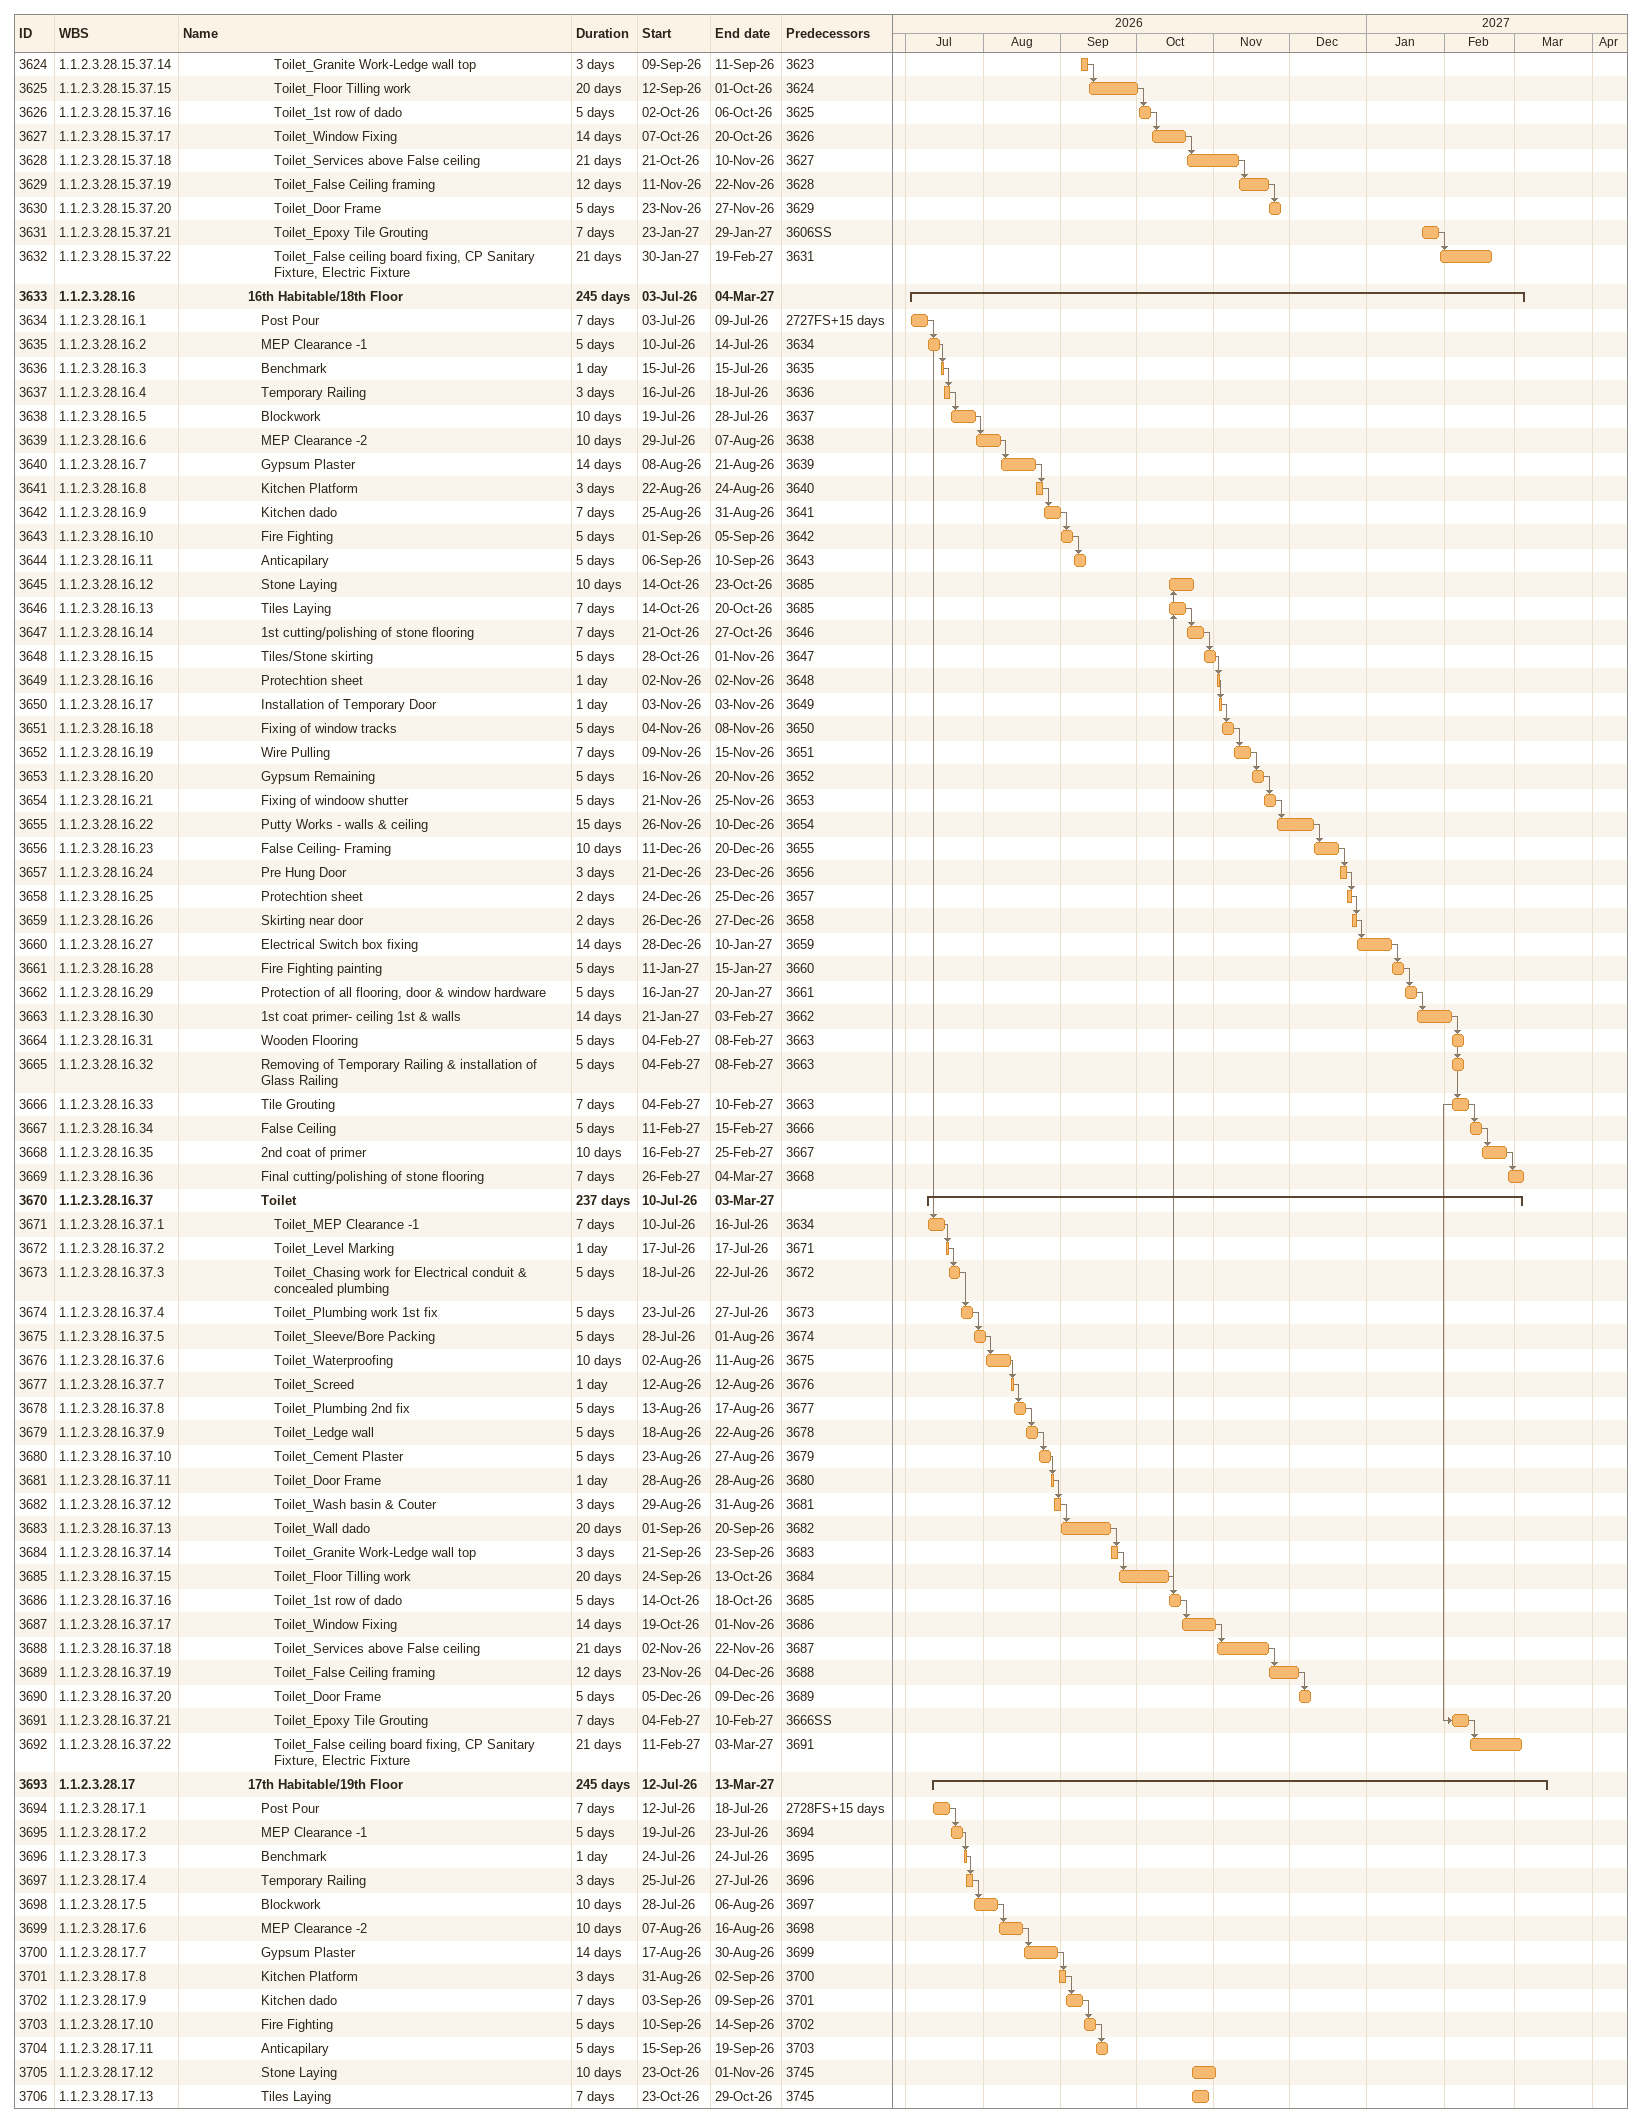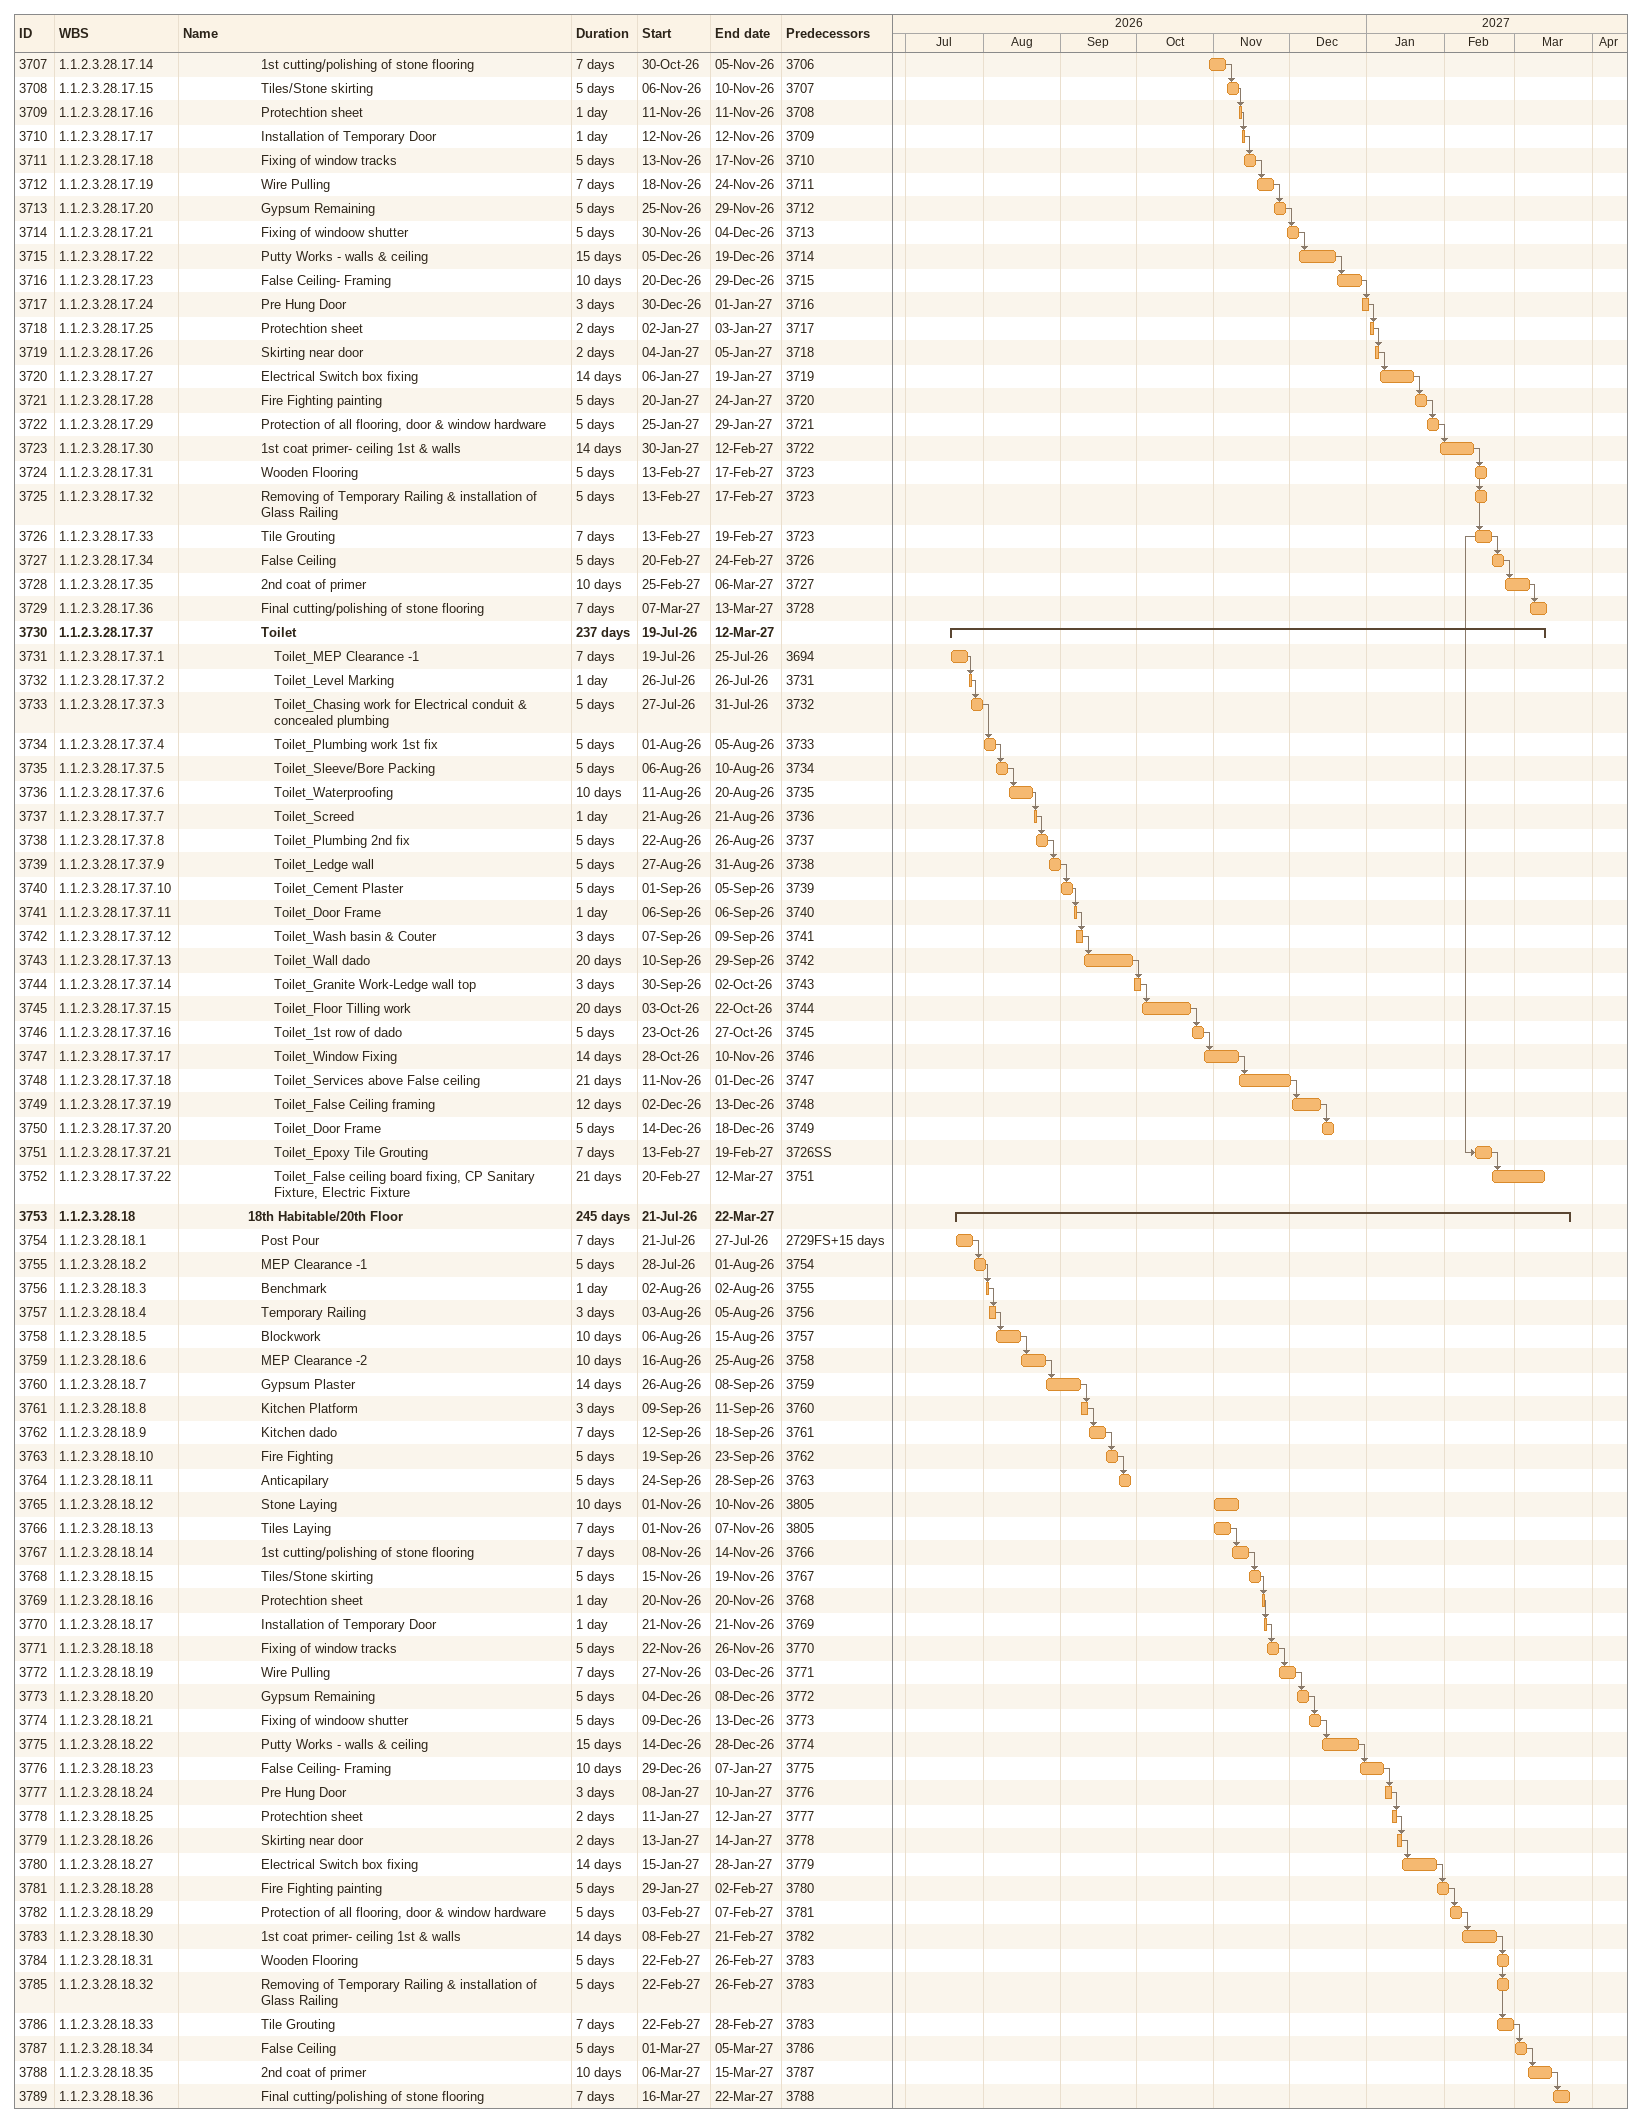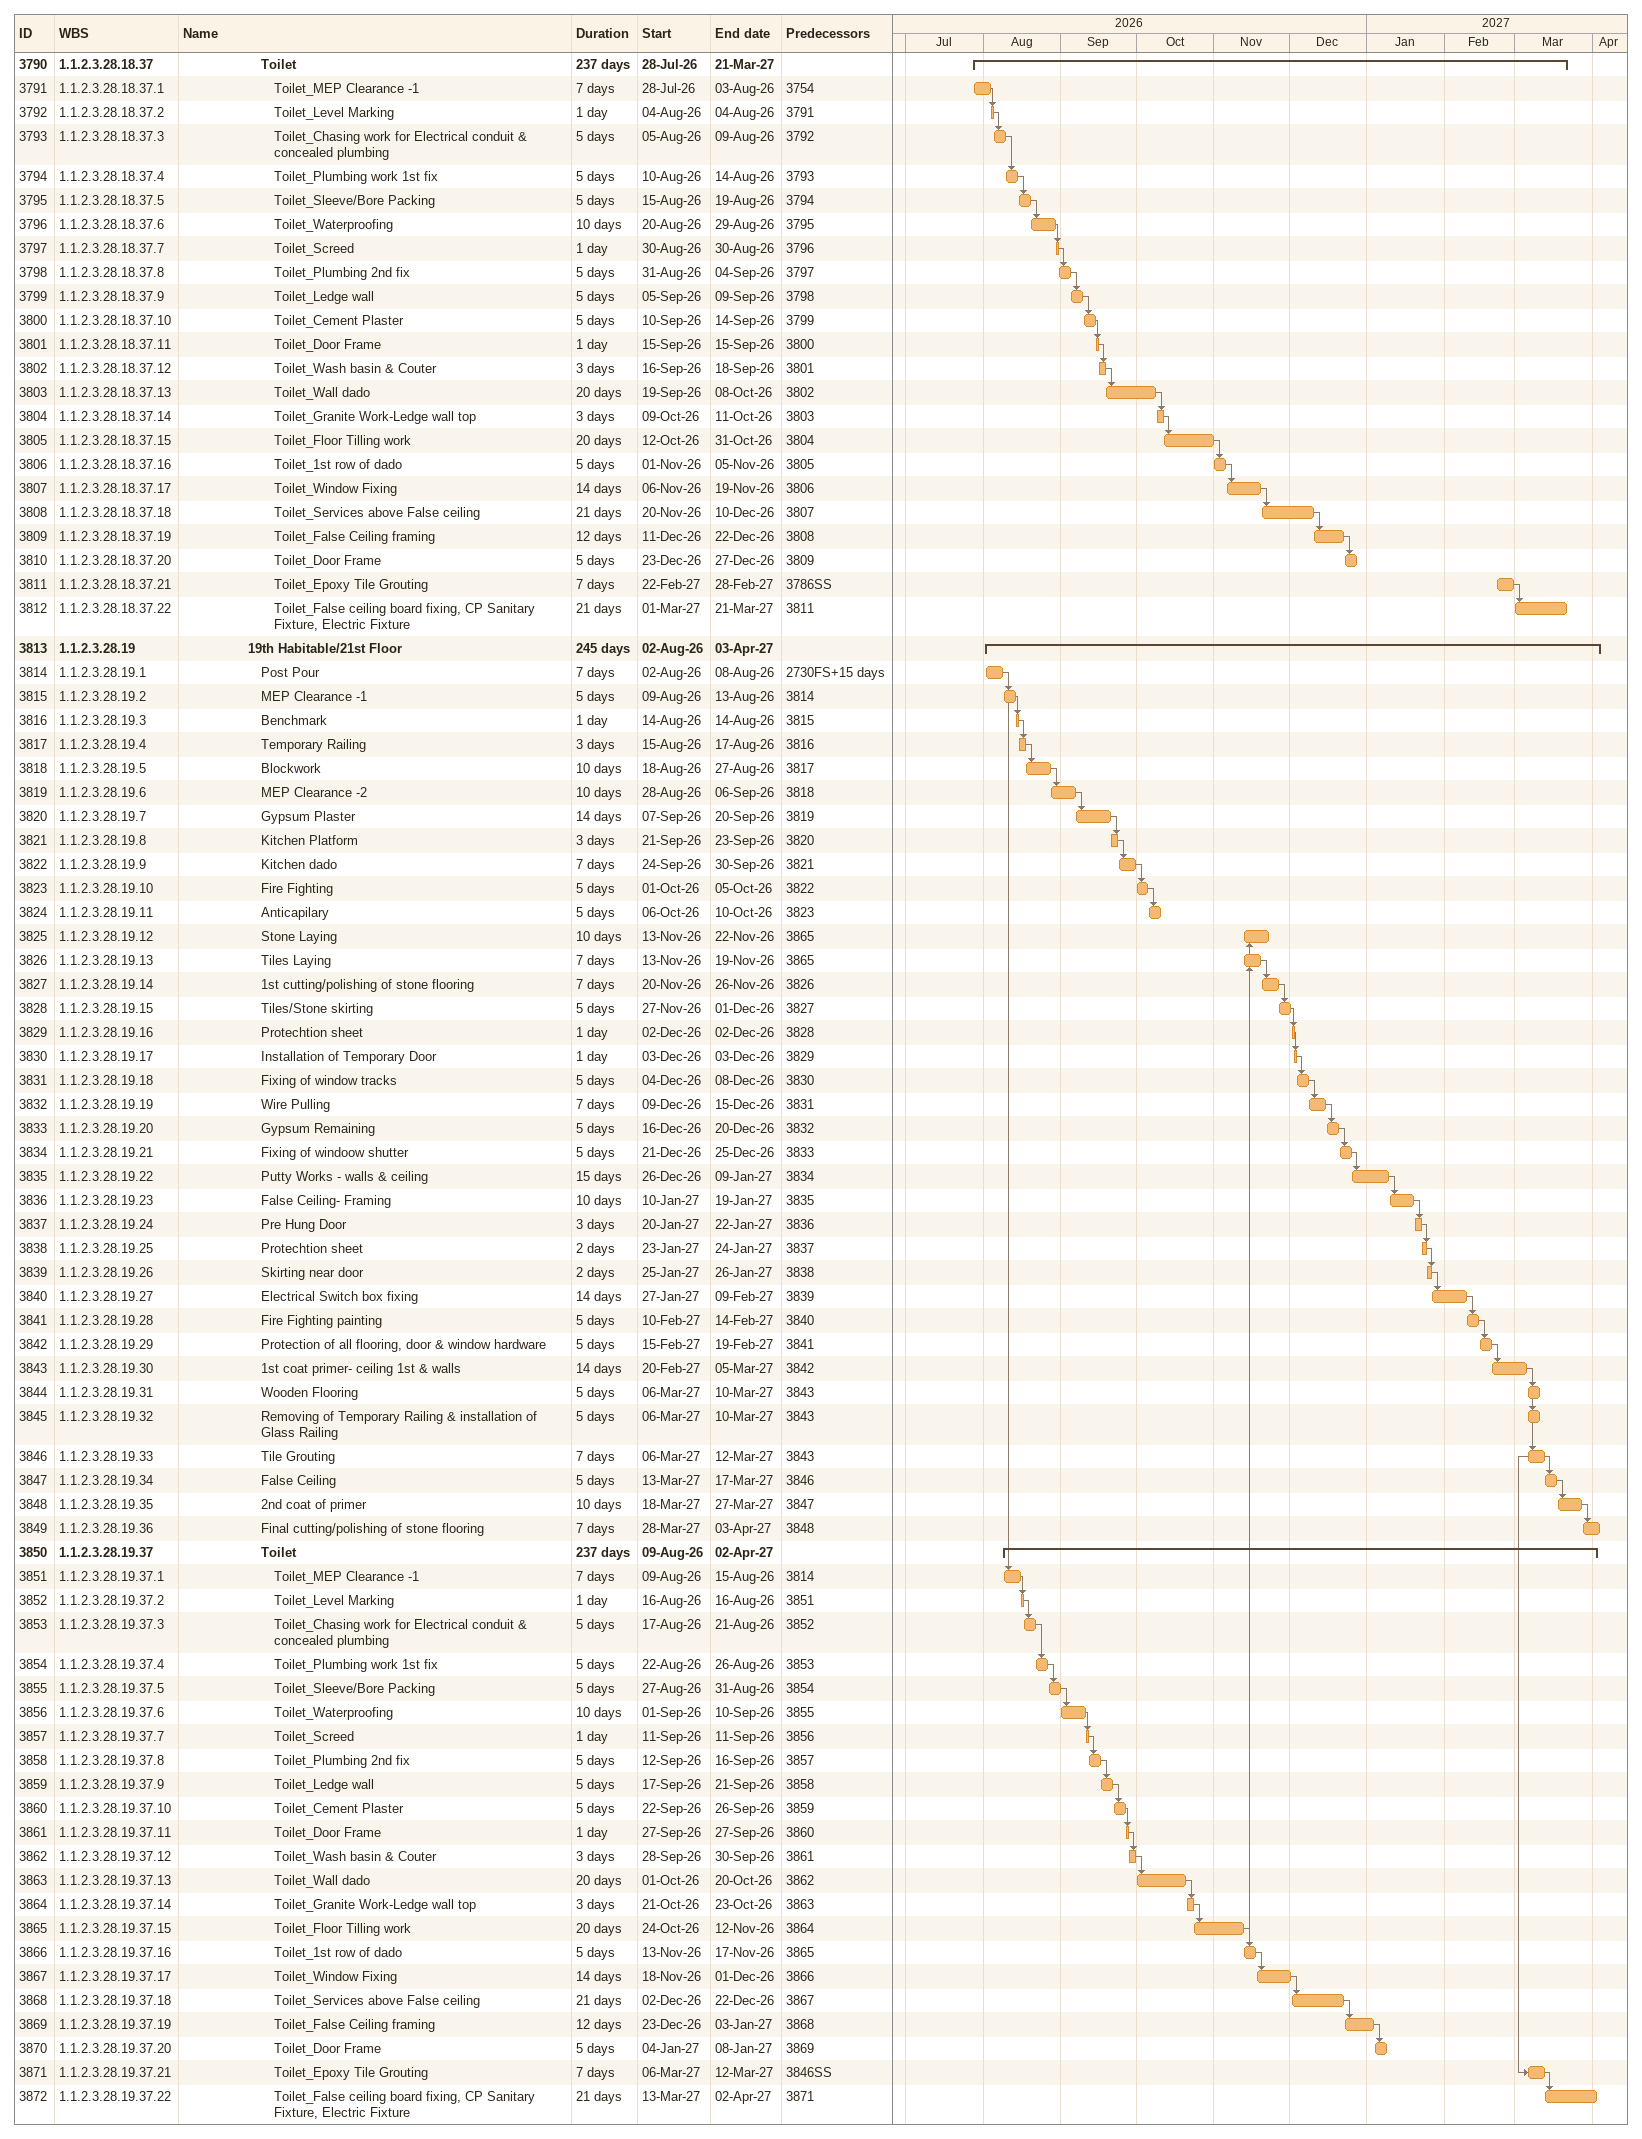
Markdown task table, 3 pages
| ID | WBS | Task | Duration | Start | Finish | Predecessors |
|---|---|---|---|---|---|---|
| 3624 | 1.1.2.3.28.15.37.14 | Toilet_Granite Work-Ledge wall top | 3d | 2026-09-09 | 2026-09-11 | 3623 |
| 3625 | 1.1.2.3.28.15.37.15 | Toilet_Floor Tilling work | 20d | 2026-09-12 | 2026-10-01 | 3624 |
| 3626 | 1.1.2.3.28.15.37.16 | Toilet_1st row of dado | 5d | 2026-10-02 | 2026-10-06 | 3625 |
| 3627 | 1.1.2.3.28.15.37.17 | Toilet_Window Fixing | 14d | 2026-10-07 | 2026-10-20 | 3626 |
| 3628 | 1.1.2.3.28.15.37.18 | Toilet_Services above False ceiling | 21d | 2026-10-21 | 2026-11-10 | 3627 |
| 3629 | 1.1.2.3.28.15.37.19 | Toilet_False Ceiling framing | 12d | 2026-11-11 | 2026-11-22 | 3628 |
| 3630 | 1.1.2.3.28.15.37.20 | Toilet_Door Frame | 5d | 2026-11-23 | 2026-11-27 | 3629 |
| 3631 | 1.1.2.3.28.15.37.21 | Toilet_Epoxy Tile Grouting | 7d | 2027-01-23 | 2027-01-29 | 3606SS |
| 3632 | 1.1.2.3.28.15.37.22 | Toilet_False ceiling board fixing, CP Sanitary Fixture, Electric Fixture | 21d | 2027-01-30 | 2027-02-19 | 3631 |
| 3633 | 1.1.2.3.28.16 | **16th Habitable/18th Floor** | 245d | 2026-07-03 | 2027-03-04 |  |
| 3634 | 1.1.2.3.28.16.1 | Post Pour | 7d | 2026-07-03 | 2026-07-09 | 2727FS+15d |
| 3635 | 1.1.2.3.28.16.2 | MEP Clearance -1 | 5d | 2026-07-10 | 2026-07-14 | 3634 |
| 3636 | 1.1.2.3.28.16.3 | Benchmark | 1d | 2026-07-15 | 2026-07-15 | 3635 |
| 3637 | 1.1.2.3.28.16.4 | Temporary Railing | 3d | 2026-07-16 | 2026-07-18 | 3636 |
| 3638 | 1.1.2.3.28.16.5 | Blockwork | 10d | 2026-07-19 | 2026-07-28 | 3637 |
| 3639 | 1.1.2.3.28.16.6 | MEP Clearance -2 | 10d | 2026-07-29 | 2026-08-07 | 3638 |
| 3640 | 1.1.2.3.28.16.7 | Gypsum Plaster | 14d | 2026-08-08 | 2026-08-21 | 3639 |
| 3641 | 1.1.2.3.28.16.8 | Kitchen Platform | 3d | 2026-08-22 | 2026-08-24 | 3640 |
| 3642 | 1.1.2.3.28.16.9 | Kitchen dado | 7d | 2026-08-25 | 2026-08-31 | 3641 |
| 3643 | 1.1.2.3.28.16.10 | Fire Fighting | 5d | 2026-09-01 | 2026-09-05 | 3642 |
| 3644 | 1.1.2.3.28.16.11 | Anticapilary | 5d | 2026-09-06 | 2026-09-10 | 3643 |
| 3645 | 1.1.2.3.28.16.12 | Stone Laying | 10d | 2026-10-14 | 2026-10-23 | 3685 |
| 3646 | 1.1.2.3.28.16.13 | Tiles Laying | 7d | 2026-10-14 | 2026-10-20 | 3685 |
| 3647 | 1.1.2.3.28.16.14 | 1st cutting/polishing of stone flooring | 7d | 2026-10-21 | 2026-10-27 | 3646 |
| 3648 | 1.1.2.3.28.16.15 | Tiles/Stone skirting | 5d | 2026-10-28 | 2026-11-01 | 3647 |
| 3649 | 1.1.2.3.28.16.16 | Protechtion sheet | 1d | 2026-11-02 | 2026-11-02 | 3648 |
| 3650 | 1.1.2.3.28.16.17 | Installation of Temporary Door | 1d | 2026-11-03 | 2026-11-03 | 3649 |
| 3651 | 1.1.2.3.28.16.18 | Fixing of window tracks | 5d | 2026-11-04 | 2026-11-08 | 3650 |
| 3652 | 1.1.2.3.28.16.19 | Wire Pulling | 7d | 2026-11-09 | 2026-11-15 | 3651 |
| 3653 | 1.1.2.3.28.16.20 | Gypsum Remaining | 5d | 2026-11-16 | 2026-11-20 | 3652 |
| 3654 | 1.1.2.3.28.16.21 | Fixing of windoow shutter | 5d | 2026-11-21 | 2026-11-25 | 3653 |
| 3655 | 1.1.2.3.28.16.22 | Putty Works - walls & ceiling | 15d | 2026-11-26 | 2026-12-10 | 3654 |
| 3656 | 1.1.2.3.28.16.23 | False Ceiling- Framing | 10d | 2026-12-11 | 2026-12-20 | 3655 |
| 3657 | 1.1.2.3.28.16.24 | Pre Hung Door | 3d | 2026-12-21 | 2026-12-23 | 3656 |
| 3658 | 1.1.2.3.28.16.25 | Protechtion sheet | 2d | 2026-12-24 | 2026-12-25 | 3657 |
| 3659 | 1.1.2.3.28.16.26 | Skirting near door | 2d | 2026-12-26 | 2026-12-27 | 3658 |
| 3660 | 1.1.2.3.28.16.27 | Electrical Switch box fixing | 14d | 2026-12-28 | 2027-01-10 | 3659 |
| 3661 | 1.1.2.3.28.16.28 | Fire Fighting painting | 5d | 2027-01-11 | 2027-01-15 | 3660 |
| 3662 | 1.1.2.3.28.16.29 | Protection of all flooring, door & window hardware | 5d | 2027-01-16 | 2027-01-20 | 3661 |
| 3663 | 1.1.2.3.28.16.30 | 1st coat primer- ceiling 1st & walls | 14d | 2027-01-21 | 2027-02-03 | 3662 |
| 3664 | 1.1.2.3.28.16.31 | Wooden Flooring | 5d | 2027-02-04 | 2027-02-08 | 3663 |
| 3665 | 1.1.2.3.28.16.32 | Removing of Temporary Railing & installation of Glass Railing | 5d | 2027-02-04 | 2027-02-08 | 3663 |
| 3666 | 1.1.2.3.28.16.33 | Tile Grouting | 7d | 2027-02-04 | 2027-02-10 | 3663 |
| 3667 | 1.1.2.3.28.16.34 | False Ceiling | 5d | 2027-02-11 | 2027-02-15 | 3666 |
| 3668 | 1.1.2.3.28.16.35 | 2nd coat of primer | 10d | 2027-02-16 | 2027-02-25 | 3667 |
| 3669 | 1.1.2.3.28.16.36 | Final cutting/polishing of stone flooring | 7d | 2027-02-26 | 2027-03-04 | 3668 |
| 3670 | 1.1.2.3.28.16.37 | **Toilet** | 237d | 2026-07-10 | 2027-03-03 |  |
| 3671 | 1.1.2.3.28.16.37.1 | Toilet_MEP Clearance -1 | 7d | 2026-07-10 | 2026-07-16 | 3634 |
| 3672 | 1.1.2.3.28.16.37.2 | Toilet_Level Marking | 1d | 2026-07-17 | 2026-07-17 | 3671 |
| 3673 | 1.1.2.3.28.16.37.3 | Toilet_Chasing work for Electrical conduit & concealed plumbing | 5d | 2026-07-18 | 2026-07-22 | 3672 |
| 3674 | 1.1.2.3.28.16.37.4 | Toilet_Plumbing work 1st fix | 5d | 2026-07-23 | 2026-07-27 | 3673 |
| 3675 | 1.1.2.3.28.16.37.5 | Toilet_Sleeve/Bore Packing | 5d | 2026-07-28 | 2026-08-01 | 3674 |
| 3676 | 1.1.2.3.28.16.37.6 | Toilet_Waterproofing | 10d | 2026-08-02 | 2026-08-11 | 3675 |
| 3677 | 1.1.2.3.28.16.37.7 | Toilet_Screed | 1d | 2026-08-12 | 2026-08-12 | 3676 |
| 3678 | 1.1.2.3.28.16.37.8 | Toilet_Plumbing 2nd fix | 5d | 2026-08-13 | 2026-08-17 | 3677 |
| 3679 | 1.1.2.3.28.16.37.9 | Toilet_Ledge wall | 5d | 2026-08-18 | 2026-08-22 | 3678 |
| 3680 | 1.1.2.3.28.16.37.10 | Toilet_Cement Plaster | 5d | 2026-08-23 | 2026-08-27 | 3679 |
| 3681 | 1.1.2.3.28.16.37.11 | Toilet_Door Frame | 1d | 2026-08-28 | 2026-08-28 | 3680 |
| 3682 | 1.1.2.3.28.16.37.12 | Toilet_Wash basin & Couter | 3d | 2026-08-29 | 2026-08-31 | 3681 |
| 3683 | 1.1.2.3.28.16.37.13 | Toilet_Wall dado | 20d | 2026-09-01 | 2026-09-20 | 3682 |
| 3684 | 1.1.2.3.28.16.37.14 | Toilet_Granite Work-Ledge wall top | 3d | 2026-09-21 | 2026-09-23 | 3683 |
| 3685 | 1.1.2.3.28.16.37.15 | Toilet_Floor Tilling work | 20d | 2026-09-24 | 2026-10-13 | 3684 |
| 3686 | 1.1.2.3.28.16.37.16 | Toilet_1st row of dado | 5d | 2026-10-14 | 2026-10-18 | 3685 |
| 3687 | 1.1.2.3.28.16.37.17 | Toilet_Window Fixing | 14d | 2026-10-19 | 2026-11-01 | 3686 |
| 3688 | 1.1.2.3.28.16.37.18 | Toilet_Services above False ceiling | 21d | 2026-11-02 | 2026-11-22 | 3687 |
| 3689 | 1.1.2.3.28.16.37.19 | Toilet_False Ceiling framing | 12d | 2026-11-23 | 2026-12-04 | 3688 |
| 3690 | 1.1.2.3.28.16.37.20 | Toilet_Door Frame | 5d | 2026-12-05 | 2026-12-09 | 3689 |
| 3691 | 1.1.2.3.28.16.37.21 | Toilet_Epoxy Tile Grouting | 7d | 2027-02-04 | 2027-02-10 | 3666SS |
| 3692 | 1.1.2.3.28.16.37.22 | Toilet_False ceiling board fixing, CP Sanitary Fixture, Electric Fixture | 21d | 2027-02-11 | 2027-03-03 | 3691 |
| 3693 | 1.1.2.3.28.17 | **17th Habitable/19th Floor** | 245d | 2026-07-12 | 2027-03-13 |  |
| 3694 | 1.1.2.3.28.17.1 | Post Pour | 7d | 2026-07-12 | 2026-07-18 | 2728FS+15d |
| 3695 | 1.1.2.3.28.17.2 | MEP Clearance -1 | 5d | 2026-07-19 | 2026-07-23 | 3694 |
| 3696 | 1.1.2.3.28.17.3 | Benchmark | 1d | 2026-07-24 | 2026-07-24 | 3695 |
| 3697 | 1.1.2.3.28.17.4 | Temporary Railing | 3d | 2026-07-25 | 2026-07-27 | 3696 |
| 3698 | 1.1.2.3.28.17.5 | Blockwork | 10d | 2026-07-28 | 2026-08-06 | 3697 |
| 3699 | 1.1.2.3.28.17.6 | MEP Clearance -2 | 10d | 2026-08-07 | 2026-08-16 | 3698 |
| 3700 | 1.1.2.3.28.17.7 | Gypsum Plaster | 14d | 2026-08-17 | 2026-08-30 | 3699 |
| 3701 | 1.1.2.3.28.17.8 | Kitchen Platform | 3d | 2026-08-31 | 2026-09-02 | 3700 |
| 3702 | 1.1.2.3.28.17.9 | Kitchen dado | 7d | 2026-09-03 | 2026-09-09 | 3701 |
| 3703 | 1.1.2.3.28.17.10 | Fire Fighting | 5d | 2026-09-10 | 2026-09-14 | 3702 |
| 3704 | 1.1.2.3.28.17.11 | Anticapilary | 5d | 2026-09-15 | 2026-09-19 | 3703 |
| 3705 | 1.1.2.3.28.17.12 | Stone Laying | 10d | 2026-10-23 | 2026-11-01 | 3745 |
| 3706 | 1.1.2.3.28.17.13 | Tiles Laying | 7d | 2026-10-23 | 2026-10-29 | 3745 |
| 3707 | 1.1.2.3.28.17.14 | 1st cutting/polishing of stone flooring | 7d | 2026-10-30 | 2026-11-05 | 3706 |
| 3708 | 1.1.2.3.28.17.15 | Tiles/Stone skirting | 5d | 2026-11-06 | 2026-11-10 | 3707 |
| 3709 | 1.1.2.3.28.17.16 | Protechtion sheet | 1d | 2026-11-11 | 2026-11-11 | 3708 |
| 3710 | 1.1.2.3.28.17.17 | Installation of Temporary Door | 1d | 2026-11-12 | 2026-11-12 | 3709 |
| 3711 | 1.1.2.3.28.17.18 | Fixing of window tracks | 5d | 2026-11-13 | 2026-11-17 | 3710 |
| 3712 | 1.1.2.3.28.17.19 | Wire Pulling | 7d | 2026-11-18 | 2026-11-24 | 3711 |
| 3713 | 1.1.2.3.28.17.20 | Gypsum Remaining | 5d | 2026-11-25 | 2026-11-29 | 3712 |
| 3714 | 1.1.2.3.28.17.21 | Fixing of windoow shutter | 5d | 2026-11-30 | 2026-12-04 | 3713 |
| 3715 | 1.1.2.3.28.17.22 | Putty Works - walls & ceiling | 15d | 2026-12-05 | 2026-12-19 | 3714 |
| 3716 | 1.1.2.3.28.17.23 | False Ceiling- Framing | 10d | 2026-12-20 | 2026-12-29 | 3715 |
| 3717 | 1.1.2.3.28.17.24 | Pre Hung Door | 3d | 2026-12-30 | 2027-01-01 | 3716 |
| 3718 | 1.1.2.3.28.17.25 | Protechtion sheet | 2d | 2027-01-02 | 2027-01-03 | 3717 |
| 3719 | 1.1.2.3.28.17.26 | Skirting near door | 2d | 2027-01-04 | 2027-01-05 | 3718 |
| 3720 | 1.1.2.3.28.17.27 | Electrical Switch box fixing | 14d | 2027-01-06 | 2027-01-19 | 3719 |
| 3721 | 1.1.2.3.28.17.28 | Fire Fighting painting | 5d | 2027-01-20 | 2027-01-24 | 3720 |
| 3722 | 1.1.2.3.28.17.29 | Protection of all flooring, door & window hardware | 5d | 2027-01-25 | 2027-01-29 | 3721 |
| 3723 | 1.1.2.3.28.17.30 | 1st coat primer- ceiling 1st & walls | 14d | 2027-01-30 | 2027-02-12 | 3722 |
| 3724 | 1.1.2.3.28.17.31 | Wooden Flooring | 5d | 2027-02-13 | 2027-02-17 | 3723 |
| 3725 | 1.1.2.3.28.17.32 | Removing of Temporary Railing & installation of Glass Railing | 5d | 2027-02-13 | 2027-02-17 | 3723 |
| 3726 | 1.1.2.3.28.17.33 | Tile Grouting | 7d | 2027-02-13 | 2027-02-19 | 3723 |
| 3727 | 1.1.2.3.28.17.34 | False Ceiling | 5d | 2027-02-20 | 2027-02-24 | 3726 |
| 3728 | 1.1.2.3.28.17.35 | 2nd coat of primer | 10d | 2027-02-25 | 2027-03-06 | 3727 |
| 3729 | 1.1.2.3.28.17.36 | Final cutting/polishing of stone flooring | 7d | 2027-03-07 | 2027-03-13 | 3728 |
| 3730 | 1.1.2.3.28.17.37 | **Toilet** | 237d | 2026-07-19 | 2027-03-12 |  |
| 3731 | 1.1.2.3.28.17.37.1 | Toilet_MEP Clearance -1 | 7d | 2026-07-19 | 2026-07-25 | 3694 |
| 3732 | 1.1.2.3.28.17.37.2 | Toilet_Level Marking | 1d | 2026-07-26 | 2026-07-26 | 3731 |
| 3733 | 1.1.2.3.28.17.37.3 | Toilet_Chasing work for Electrical conduit & concealed plumbing | 5d | 2026-07-27 | 2026-07-31 | 3732 |
| 3734 | 1.1.2.3.28.17.37.4 | Toilet_Plumbing work 1st fix | 5d | 2026-08-01 | 2026-08-05 | 3733 |
| 3735 | 1.1.2.3.28.17.37.5 | Toilet_Sleeve/Bore Packing | 5d | 2026-08-06 | 2026-08-10 | 3734 |
| 3736 | 1.1.2.3.28.17.37.6 | Toilet_Waterproofing | 10d | 2026-08-11 | 2026-08-20 | 3735 |
| 3737 | 1.1.2.3.28.17.37.7 | Toilet_Screed | 1d | 2026-08-21 | 2026-08-21 | 3736 |
| 3738 | 1.1.2.3.28.17.37.8 | Toilet_Plumbing 2nd fix | 5d | 2026-08-22 | 2026-08-26 | 3737 |
| 3739 | 1.1.2.3.28.17.37.9 | Toilet_Ledge wall | 5d | 2026-08-27 | 2026-08-31 | 3738 |
| 3740 | 1.1.2.3.28.17.37.10 | Toilet_Cement Plaster | 5d | 2026-09-01 | 2026-09-05 | 3739 |
| 3741 | 1.1.2.3.28.17.37.11 | Toilet_Door Frame | 1d | 2026-09-06 | 2026-09-06 | 3740 |
| 3742 | 1.1.2.3.28.17.37.12 | Toilet_Wash basin & Couter | 3d | 2026-09-07 | 2026-09-09 | 3741 |
| 3743 | 1.1.2.3.28.17.37.13 | Toilet_Wall dado | 20d | 2026-09-10 | 2026-09-29 | 3742 |
| 3744 | 1.1.2.3.28.17.37.14 | Toilet_Granite Work-Ledge wall top | 3d | 2026-09-30 | 2026-10-02 | 3743 |
| 3745 | 1.1.2.3.28.17.37.15 | Toilet_Floor Tilling work | 20d | 2026-10-03 | 2026-10-22 | 3744 |
| 3746 | 1.1.2.3.28.17.37.16 | Toilet_1st row of dado | 5d | 2026-10-23 | 2026-10-27 | 3745 |
| 3747 | 1.1.2.3.28.17.37.17 | Toilet_Window Fixing | 14d | 2026-10-28 | 2026-11-10 | 3746 |
| 3748 | 1.1.2.3.28.17.37.18 | Toilet_Services above False ceiling | 21d | 2026-11-11 | 2026-12-01 | 3747 |
| 3749 | 1.1.2.3.28.17.37.19 | Toilet_False Ceiling framing | 12d | 2026-12-02 | 2026-12-13 | 3748 |
| 3750 | 1.1.2.3.28.17.37.20 | Toilet_Door Frame | 5d | 2026-12-14 | 2026-12-18 | 3749 |
| 3751 | 1.1.2.3.28.17.37.21 | Toilet_Epoxy Tile Grouting | 7d | 2027-02-13 | 2027-02-19 | 3726SS |
| 3752 | 1.1.2.3.28.17.37.22 | Toilet_False ceiling board fixing, CP Sanitary Fixture, Electric Fixture | 21d | 2027-02-20 | 2027-03-12 | 3751 |
| 3753 | 1.1.2.3.28.18 | **18th Habitable/20th Floor** | 245d | 2026-07-21 | 2027-03-22 |  |
| 3754 | 1.1.2.3.28.18.1 | Post Pour | 7d | 2026-07-21 | 2026-07-27 | 2729FS+15d |
| 3755 | 1.1.2.3.28.18.2 | MEP Clearance -1 | 5d | 2026-07-28 | 2026-08-01 | 3754 |
| 3756 | 1.1.2.3.28.18.3 | Benchmark | 1d | 2026-08-02 | 2026-08-02 | 3755 |
| 3757 | 1.1.2.3.28.18.4 | Temporary Railing | 3d | 2026-08-03 | 2026-08-05 | 3756 |
| 3758 | 1.1.2.3.28.18.5 | Blockwork | 10d | 2026-08-06 | 2026-08-15 | 3757 |
| 3759 | 1.1.2.3.28.18.6 | MEP Clearance -2 | 10d | 2026-08-16 | 2026-08-25 | 3758 |
| 3760 | 1.1.2.3.28.18.7 | Gypsum Plaster | 14d | 2026-08-26 | 2026-09-08 | 3759 |
| 3761 | 1.1.2.3.28.18.8 | Kitchen Platform | 3d | 2026-09-09 | 2026-09-11 | 3760 |
| 3762 | 1.1.2.3.28.18.9 | Kitchen dado | 7d | 2026-09-12 | 2026-09-18 | 3761 |
| 3763 | 1.1.2.3.28.18.10 | Fire Fighting | 5d | 2026-09-19 | 2026-09-23 | 3762 |
| 3764 | 1.1.2.3.28.18.11 | Anticapilary | 5d | 2026-09-24 | 2026-09-28 | 3763 |
| 3765 | 1.1.2.3.28.18.12 | Stone Laying | 10d | 2026-11-01 | 2026-11-10 | 3805 |
| 3766 | 1.1.2.3.28.18.13 | Tiles Laying | 7d | 2026-11-01 | 2026-11-07 | 3805 |
| 3767 | 1.1.2.3.28.18.14 | 1st cutting/polishing of stone flooring | 7d | 2026-11-08 | 2026-11-14 | 3766 |
| 3768 | 1.1.2.3.28.18.15 | Tiles/Stone skirting | 5d | 2026-11-15 | 2026-11-19 | 3767 |
| 3769 | 1.1.2.3.28.18.16 | Protechtion sheet | 1d | 2026-11-20 | 2026-11-20 | 3768 |
| 3770 | 1.1.2.3.28.18.17 | Installation of Temporary Door | 1d | 2026-11-21 | 2026-11-21 | 3769 |
| 3771 | 1.1.2.3.28.18.18 | Fixing of window tracks | 5d | 2026-11-22 | 2026-11-26 | 3770 |
| 3772 | 1.1.2.3.28.18.19 | Wire Pulling | 7d | 2026-11-27 | 2026-12-03 | 3771 |
| 3773 | 1.1.2.3.28.18.20 | Gypsum Remaining | 5d | 2026-12-04 | 2026-12-08 | 3772 |
| 3774 | 1.1.2.3.28.18.21 | Fixing of windoow shutter | 5d | 2026-12-09 | 2026-12-13 | 3773 |
| 3775 | 1.1.2.3.28.18.22 | Putty Works - walls & ceiling | 15d | 2026-12-14 | 2026-12-28 | 3774 |
| 3776 | 1.1.2.3.28.18.23 | False Ceiling- Framing | 10d | 2026-12-29 | 2027-01-07 | 3775 |
| 3777 | 1.1.2.3.28.18.24 | Pre Hung Door | 3d | 2027-01-08 | 2027-01-10 | 3776 |
| 3778 | 1.1.2.3.28.18.25 | Protechtion sheet | 2d | 2027-01-11 | 2027-01-12 | 3777 |
| 3779 | 1.1.2.3.28.18.26 | Skirting near door | 2d | 2027-01-13 | 2027-01-14 | 3778 |
| 3780 | 1.1.2.3.28.18.27 | Electrical Switch box fixing | 14d | 2027-01-15 | 2027-01-28 | 3779 |
| 3781 | 1.1.2.3.28.18.28 | Fire Fighting painting | 5d | 2027-01-29 | 2027-02-02 | 3780 |
| 3782 | 1.1.2.3.28.18.29 | Protection of all flooring, door & window hardware | 5d | 2027-02-03 | 2027-02-07 | 3781 |
| 3783 | 1.1.2.3.28.18.30 | 1st coat primer- ceiling 1st & walls | 14d | 2027-02-08 | 2027-02-21 | 3782 |
| 3784 | 1.1.2.3.28.18.31 | Wooden Flooring | 5d | 2027-02-22 | 2027-02-26 | 3783 |
| 3785 | 1.1.2.3.28.18.32 | Removing of Temporary Railing & installation of Glass Railing | 5d | 2027-02-22 | 2027-02-26 | 3783 |
| 3786 | 1.1.2.3.28.18.33 | Tile Grouting | 7d | 2027-02-22 | 2027-02-28 | 3783 |
| 3787 | 1.1.2.3.28.18.34 | False Ceiling | 5d | 2027-03-01 | 2027-03-05 | 3786 |
| 3788 | 1.1.2.3.28.18.35 | 2nd coat of primer | 10d | 2027-03-06 | 2027-03-15 | 3787 |
| 3789 | 1.1.2.3.28.18.36 | Final cutting/polishing of stone flooring | 7d | 2027-03-16 | 2027-03-22 | 3788 |
| 3790 | 1.1.2.3.28.18.37 | **Toilet** | 237d | 2026-07-28 | 2027-03-21 |  |
| 3791 | 1.1.2.3.28.18.37.1 | Toilet_MEP Clearance -1 | 7d | 2026-07-28 | 2026-08-03 | 3754 |
| 3792 | 1.1.2.3.28.18.37.2 | Toilet_Level Marking | 1d | 2026-08-04 | 2026-08-04 | 3791 |
| 3793 | 1.1.2.3.28.18.37.3 | Toilet_Chasing work for Electrical conduit & concealed plumbing | 5d | 2026-08-05 | 2026-08-09 | 3792 |
| 3794 | 1.1.2.3.28.18.37.4 | Toilet_Plumbing work 1st fix | 5d | 2026-08-10 | 2026-08-14 | 3793 |
| 3795 | 1.1.2.3.28.18.37.5 | Toilet_Sleeve/Bore Packing | 5d | 2026-08-15 | 2026-08-19 | 3794 |
| 3796 | 1.1.2.3.28.18.37.6 | Toilet_Waterproofing | 10d | 2026-08-20 | 2026-08-29 | 3795 |
| 3797 | 1.1.2.3.28.18.37.7 | Toilet_Screed | 1d | 2026-08-30 | 2026-08-30 | 3796 |
| 3798 | 1.1.2.3.28.18.37.8 | Toilet_Plumbing 2nd fix | 5d | 2026-08-31 | 2026-09-04 | 3797 |
| 3799 | 1.1.2.3.28.18.37.9 | Toilet_Ledge wall | 5d | 2026-09-05 | 2026-09-09 | 3798 |
| 3800 | 1.1.2.3.28.18.37.10 | Toilet_Cement Plaster | 5d | 2026-09-10 | 2026-09-14 | 3799 |
| 3801 | 1.1.2.3.28.18.37.11 | Toilet_Door Frame | 1d | 2026-09-15 | 2026-09-15 | 3800 |
| 3802 | 1.1.2.3.28.18.37.12 | Toilet_Wash basin & Couter | 3d | 2026-09-16 | 2026-09-18 | 3801 |
| 3803 | 1.1.2.3.28.18.37.13 | Toilet_Wall dado | 20d | 2026-09-19 | 2026-10-08 | 3802 |
| 3804 | 1.1.2.3.28.18.37.14 | Toilet_Granite Work-Ledge wall top | 3d | 2026-10-09 | 2026-10-11 | 3803 |
| 3805 | 1.1.2.3.28.18.37.15 | Toilet_Floor Tilling work | 20d | 2026-10-12 | 2026-10-31 | 3804 |
| 3806 | 1.1.2.3.28.18.37.16 | Toilet_1st row of dado | 5d | 2026-11-01 | 2026-11-05 | 3805 |
| 3807 | 1.1.2.3.28.18.37.17 | Toilet_Window Fixing | 14d | 2026-11-06 | 2026-11-19 | 3806 |
| 3808 | 1.1.2.3.28.18.37.18 | Toilet_Services above False ceiling | 21d | 2026-11-20 | 2026-12-10 | 3807 |
| 3809 | 1.1.2.3.28.18.37.19 | Toilet_False Ceiling framing | 12d | 2026-12-11 | 2026-12-22 | 3808 |
| 3810 | 1.1.2.3.28.18.37.20 | Toilet_Door Frame | 5d | 2026-12-23 | 2026-12-27 | 3809 |
| 3811 | 1.1.2.3.28.18.37.21 | Toilet_Epoxy Tile Grouting | 7d | 2027-02-22 | 2027-02-28 | 3786SS |
| 3812 | 1.1.2.3.28.18.37.22 | Toilet_False ceiling board fixing, CP Sanitary Fixture, Electric Fixture | 21d | 2027-03-01 | 2027-03-21 | 3811 |
| 3813 | 1.1.2.3.28.19 | **19th Habitable/21st Floor** | 245d | 2026-08-02 | 2027-04-03 |  |
| 3814 | 1.1.2.3.28.19.1 | Post Pour | 7d | 2026-08-02 | 2026-08-08 | 2730FS+15d |
| 3815 | 1.1.2.3.28.19.2 | MEP Clearance -1 | 5d | 2026-08-09 | 2026-08-13 | 3814 |
| 3816 | 1.1.2.3.28.19.3 | Benchmark | 1d | 2026-08-14 | 2026-08-14 | 3815 |
| 3817 | 1.1.2.3.28.19.4 | Temporary Railing | 3d | 2026-08-15 | 2026-08-17 | 3816 |
| 3818 | 1.1.2.3.28.19.5 | Blockwork | 10d | 2026-08-18 | 2026-08-27 | 3817 |
| 3819 | 1.1.2.3.28.19.6 | MEP Clearance -2 | 10d | 2026-08-28 | 2026-09-06 | 3818 |
| 3820 | 1.1.2.3.28.19.7 | Gypsum Plaster | 14d | 2026-09-07 | 2026-09-20 | 3819 |
| 3821 | 1.1.2.3.28.19.8 | Kitchen Platform | 3d | 2026-09-21 | 2026-09-23 | 3820 |
| 3822 | 1.1.2.3.28.19.9 | Kitchen dado | 7d | 2026-09-24 | 2026-09-30 | 3821 |
| 3823 | 1.1.2.3.28.19.10 | Fire Fighting | 5d | 2026-10-01 | 2026-10-05 | 3822 |
| 3824 | 1.1.2.3.28.19.11 | Anticapilary | 5d | 2026-10-06 | 2026-10-10 | 3823 |
| 3825 | 1.1.2.3.28.19.12 | Stone Laying | 10d | 2026-11-13 | 2026-11-22 | 3865 |
| 3826 | 1.1.2.3.28.19.13 | Tiles Laying | 7d | 2026-11-13 | 2026-11-19 | 3865 |
| 3827 | 1.1.2.3.28.19.14 | 1st cutting/polishing of stone flooring | 7d | 2026-11-20 | 2026-11-26 | 3826 |
| 3828 | 1.1.2.3.28.19.15 | Tiles/Stone skirting | 5d | 2026-11-27 | 2026-12-01 | 3827 |
| 3829 | 1.1.2.3.28.19.16 | Protechtion sheet | 1d | 2026-12-02 | 2026-12-02 | 3828 |
| 3830 | 1.1.2.3.28.19.17 | Installation of Temporary Door | 1d | 2026-12-03 | 2026-12-03 | 3829 |
| 3831 | 1.1.2.3.28.19.18 | Fixing of window tracks | 5d | 2026-12-04 | 2026-12-08 | 3830 |
| 3832 | 1.1.2.3.28.19.19 | Wire Pulling | 7d | 2026-12-09 | 2026-12-15 | 3831 |
| 3833 | 1.1.2.3.28.19.20 | Gypsum Remaining | 5d | 2026-12-16 | 2026-12-20 | 3832 |
| 3834 | 1.1.2.3.28.19.21 | Fixing of windoow shutter | 5d | 2026-12-21 | 2026-12-25 | 3833 |
| 3835 | 1.1.2.3.28.19.22 | Putty Works - walls & ceiling | 15d | 2026-12-26 | 2027-01-09 | 3834 |
| 3836 | 1.1.2.3.28.19.23 | False Ceiling- Framing | 10d | 2027-01-10 | 2027-01-19 | 3835 |
| 3837 | 1.1.2.3.28.19.24 | Pre Hung Door | 3d | 2027-01-20 | 2027-01-22 | 3836 |
| 3838 | 1.1.2.3.28.19.25 | Protechtion sheet | 2d | 2027-01-23 | 2027-01-24 | 3837 |
| 3839 | 1.1.2.3.28.19.26 | Skirting near door | 2d | 2027-01-25 | 2027-01-26 | 3838 |
| 3840 | 1.1.2.3.28.19.27 | Electrical Switch box fixing | 14d | 2027-01-27 | 2027-02-09 | 3839 |
| 3841 | 1.1.2.3.28.19.28 | Fire Fighting painting | 5d | 2027-02-10 | 2027-02-14 | 3840 |
| 3842 | 1.1.2.3.28.19.29 | Protection of all flooring, door & window hardware | 5d | 2027-02-15 | 2027-02-19 | 3841 |
| 3843 | 1.1.2.3.28.19.30 | 1st coat primer- ceiling 1st & walls | 14d | 2027-02-20 | 2027-03-05 | 3842 |
| 3844 | 1.1.2.3.28.19.31 | Wooden Flooring | 5d | 2027-03-06 | 2027-03-10 | 3843 |
| 3845 | 1.1.2.3.28.19.32 | Removing of Temporary Railing & installation of Glass Railing | 5d | 2027-03-06 | 2027-03-10 | 3843 |
| 3846 | 1.1.2.3.28.19.33 | Tile Grouting | 7d | 2027-03-06 | 2027-03-12 | 3843 |
| 3847 | 1.1.2.3.28.19.34 | False Ceiling | 5d | 2027-03-13 | 2027-03-17 | 3846 |
| 3848 | 1.1.2.3.28.19.35 | 2nd coat of primer | 10d | 2027-03-18 | 2027-03-27 | 3847 |
| 3849 | 1.1.2.3.28.19.36 | Final cutting/polishing of stone flooring | 7d | 2027-03-28 | 2027-04-03 | 3848 |
| 3850 | 1.1.2.3.28.19.37 | **Toilet** | 237d | 2026-08-09 | 2027-04-02 |  |
| 3851 | 1.1.2.3.28.19.37.1 | Toilet_MEP Clearance -1 | 7d | 2026-08-09 | 2026-08-15 | 3814 |
| 3852 | 1.1.2.3.28.19.37.2 | Toilet_Level Marking | 1d | 2026-08-16 | 2026-08-16 | 3851 |
| 3853 | 1.1.2.3.28.19.37.3 | Toilet_Chasing work for Electrical conduit & concealed plumbing | 5d | 2026-08-17 | 2026-08-21 | 3852 |
| 3854 | 1.1.2.3.28.19.37.4 | Toilet_Plumbing work 1st fix | 5d | 2026-08-22 | 2026-08-26 | 3853 |
| 3855 | 1.1.2.3.28.19.37.5 | Toilet_Sleeve/Bore Packing | 5d | 2026-08-27 | 2026-08-31 | 3854 |
| 3856 | 1.1.2.3.28.19.37.6 | Toilet_Waterproofing | 10d | 2026-09-01 | 2026-09-10 | 3855 |
| 3857 | 1.1.2.3.28.19.37.7 | Toilet_Screed | 1d | 2026-09-11 | 2026-09-11 | 3856 |
| 3858 | 1.1.2.3.28.19.37.8 | Toilet_Plumbing 2nd fix | 5d | 2026-09-12 | 2026-09-16 | 3857 |
| 3859 | 1.1.2.3.28.19.37.9 | Toilet_Ledge wall | 5d | 2026-09-17 | 2026-09-21 | 3858 |
| 3860 | 1.1.2.3.28.19.37.10 | Toilet_Cement Plaster | 5d | 2026-09-22 | 2026-09-26 | 3859 |
| 3861 | 1.1.2.3.28.19.37.11 | Toilet_Door Frame | 1d | 2026-09-27 | 2026-09-27 | 3860 |
| 3862 | 1.1.2.3.28.19.37.12 | Toilet_Wash basin & Couter | 3d | 2026-09-28 | 2026-09-30 | 3861 |
| 3863 | 1.1.2.3.28.19.37.13 | Toilet_Wall dado | 20d | 2026-10-01 | 2026-10-20 | 3862 |
| 3864 | 1.1.2.3.28.19.37.14 | Toilet_Granite Work-Ledge wall top | 3d | 2026-10-21 | 2026-10-23 | 3863 |
| 3865 | 1.1.2.3.28.19.37.15 | Toilet_Floor Tilling work | 20d | 2026-10-24 | 2026-11-12 | 3864 |
| 3866 | 1.1.2.3.28.19.37.16 | Toilet_1st row of dado | 5d | 2026-11-13 | 2026-11-17 | 3865 |
| 3867 | 1.1.2.3.28.19.37.17 | Toilet_Window Fixing | 14d | 2026-11-18 | 2026-12-01 | 3866 |
| 3868 | 1.1.2.3.28.19.37.18 | Toilet_Services above False ceiling | 21d | 2026-12-02 | 2026-12-22 | 3867 |
| 3869 | 1.1.2.3.28.19.37.19 | Toilet_False Ceiling framing | 12d | 2026-12-23 | 2027-01-03 | 3868 |
| 3870 | 1.1.2.3.28.19.37.20 | Toilet_Door Frame | 5d | 2027-01-04 | 2027-01-08 | 3869 |
| 3871 | 1.1.2.3.28.19.37.21 | Toilet_Epoxy Tile Grouting | 7d | 2027-03-06 | 2027-03-12 | 3846SS |
| 3872 | 1.1.2.3.28.19.37.22 | Toilet_False ceiling board fixing, CP Sanitary Fixture, Electric Fixture | 21d | 2027-03-13 | 2027-04-02 | 3871 |
